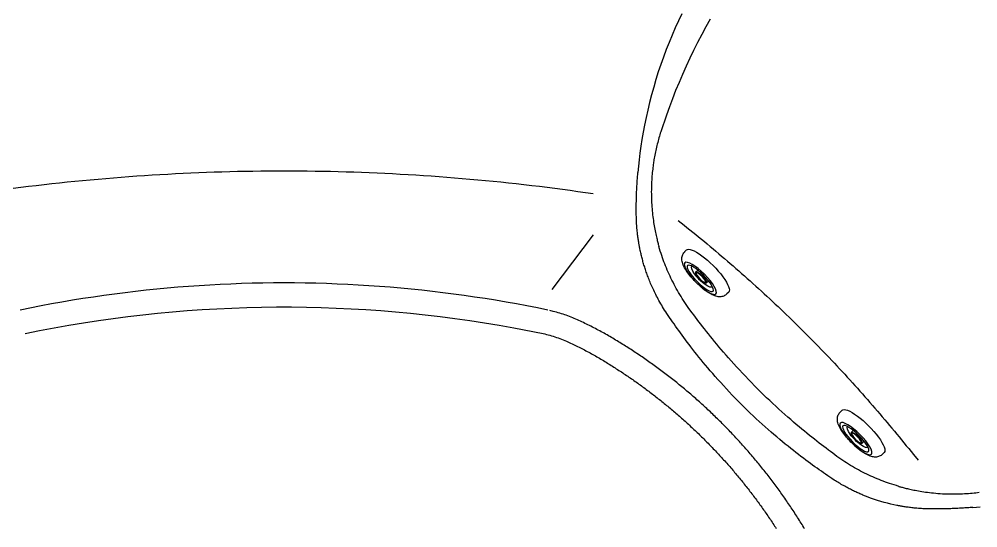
# Model space of a CAD drawing. Extents: x 403 to 503, y 484 to 637.
# Drawn here: x 445.06 to 474.07, y 551.8 to 567.19 of the extents above; entities that cross this region are included whole.
import ezdxf

# ---------------------------------------------------------------- set-up
doc = ezdxf.new("R2010")
doc.units = 0
doc.header["$MEASUREMENT"] = 0
doc.layers.add('1', color=4, linetype='Continuous')

# ---------------------------------------------------------------- blocks, each defined once
blk = doc.blocks.new('MINI2009')
at = {"layer": '1'}
for p, q in [((274.302, 432.025), (274.382, 432.025)), ((274.302, 430.221), (274.382, 430.221))]:
    blk.add_line(p, q, dxfattribs=at)
at = {"layer": '1', "color": 3}
for p, q in [((274.587, 431.352), (274.494, 431.352)), ((274.574, 430.894), (274.494, 430.894))]:
    blk.add_line(p, q, dxfattribs=at)
at = {"layer": '1', "flags": 128}
blk.add_lwpolyline([(274.382, 430.221), (274.404, 430.222), (274.435, 430.225), (274.464, 430.232), (274.491, 430.242), (274.518, 430.254), (274.542, 430.269), (274.566, 430.286), (274.587, 430.305), (274.608, 430.326), (274.627, 430.349), (274.645, 430.375), (274.663, 430.405), (274.68, 430.439), (274.697, 430.478), (274.713, 430.521), (274.727, 430.566), (274.739, 430.611), (274.749, 430.657), (274.758, 430.703), (274.766, 430.751), (274.773, 430.799), (274.778, 430.848), (274.783, 430.898), (274.787, 430.949), (274.789, 431), (274.791, 431.051), (274.792, 431.102), (274.792, 431.154), (274.791, 431.205), (274.789, 431.257), (274.786, 431.307), (274.782, 431.357), (274.777, 431.407), (274.771, 431.455), (274.765, 431.503), (274.757, 431.549), (274.748, 431.594), (274.738, 431.638), (274.726, 431.682), (274.713, 431.724), (274.698, 431.766), (274.68, 431.808), (274.662, 431.844), (274.643, 431.875), (274.623, 431.902), (274.603, 431.925), (274.582, 431.946), (274.559, 431.965), (274.535, 431.981), (274.51, 431.995), (274.483, 432.007), (274.455, 432.015), (274.424, 432.022), (274.393, 432.024), (274.382, 432.024)], dxfattribs=at)
at = {"layer": '1'}
blk.add_ellipse((274.302, 431.123), major_axis=(0, 0.902), ratio=0.25882, start_param=6.283179, end_param=9.424778, dxfattribs=at)
at = {"layer": '1', "color": 3}
for centre, major_axis, ratio in [((274.615, 431.123), (0, 0.667), 0.263764), ((274.617, 431.123), (0, 0.548), 0.248557), ((274.58, 431.123), (0.006, 0.229), 0.262485), ((274.588, 431.123), (0, 0.199), 0.249939)]:
    blk.add_ellipse(centre, major_axis=major_axis, ratio=ratio, dxfattribs=at)
blk.add_ellipse((274.543, 431.122), major_axis=(-0.004, 0.438), ratio=0.267267, start_param=3.037362, end_param=6.323274, dxfattribs=at)
blk = doc.blocks.new('GRANDEE')
at = {"layer": '1', "color": 3, "linetype": 'Continuous'}
blk.add_line((59.414, 60.015), (58.162, 58.355), dxfattribs=at)
for points in [[(62.097, 66.699), (61.995, 66.486), (61.897, 66.272), (61.802, 66.055), (61.711, 65.837), (61.624, 65.616), (61.54, 65.394), (61.46, 65.169), (61.384, 64.943), (61.311, 64.715), (61.243, 64.485), (61.178, 64.253), (61.118, 64.019), (61.062, 63.787), (61.012, 63.559), (60.966, 63.335), (60.925, 63.115), (60.889, 62.901), (60.856, 62.691), (60.828, 62.486), (60.804, 62.286), (60.766, 61.903)], [(62.954, 66.542), (62.823, 66.307), (62.696, 66.071), (62.572, 65.834), (62.452, 65.594), (62.336, 65.354), (62.223, 65.112), (62.115, 64.869), (62.01, 64.624), (61.908, 64.379), (61.811, 64.132), (61.717, 63.883), (61.627, 63.634), (61.458, 63.133)], [(61.458, 63.133), (61.444, 63.086), (61.429, 63.04), (61.416, 62.994), (61.402, 62.947), (61.389, 62.9), (61.376, 62.853), (61.364, 62.806), (61.352, 62.759), (61.34, 62.711), (61.329, 62.664), (61.318, 62.616), (61.307, 62.568), (61.297, 62.52), (61.288, 62.472), (61.278, 62.424), (61.269, 62.376), (61.261, 62.328), (61.252, 62.279), (61.237, 62.182)], [(61.237, 62.182), (61.231, 62.138), (61.225, 62.093), (61.219, 62.046), (61.213, 61.998), (61.207, 61.948), (61.202, 61.897), (61.197, 61.845), (61.192, 61.791), (61.188, 61.735), (61.184, 61.679), (61.181, 61.621), (61.178, 61.562), (61.176, 61.502), (61.174, 61.44), (61.173, 61.377), (61.172, 61.314), (61.173, 61.248), (61.174, 61.182), (61.175, 61.117), (61.178, 61.052), (61.181, 60.987), (61.184, 60.924), (61.189, 60.861), (61.194, 60.799), (61.199, 60.738), (61.205, 60.678), (61.212, 60.618), (61.219, 60.56), (61.226, 60.502), (61.234, 60.446), (61.242, 60.39), (61.251, 60.336), (61.26, 60.282), (61.269, 60.231), (61.278, 60.181), (61.288, 60.132), (61.297, 60.085), (61.307, 60.04), (61.317, 59.996), (61.326, 59.955), (61.335, 59.915), (61.344, 59.877), (61.353, 59.842), (61.361, 59.809), (61.369, 59.778), (61.377, 59.75), (61.384, 59.724), (61.39, 59.7), (61.401, 59.661)], [(59.414, 61.25), (59.181, 61.284), (58.949, 61.317), (58.716, 61.349), (58.484, 61.381), (58.251, 61.411), (58.018, 61.441), (57.785, 61.47), (57.552, 61.498), (57.318, 61.525), (57.085, 61.551), (56.852, 61.576), (56.618, 61.601), (56.385, 61.625), (56.151, 61.647), (55.917, 61.669), (55.683, 61.691), (55.449, 61.711), (55.215, 61.73), (54.981, 61.749), (54.747, 61.767), (54.513, 61.783), (54.279, 61.799), (54.045, 61.815), (53.81, 61.829), (53.576, 61.842), (53.341, 61.855), (53.107, 61.866), (52.872, 61.877), (52.638, 61.887), (52.403, 61.896), (52.169, 61.905), (51.934, 61.912), (51.699, 61.918), (51.465, 61.924), (51.23, 61.929), (50.995, 61.933), (50.76, 61.936), (50.526, 61.938), (50.291, 61.939), (50.056, 61.94), (49.821, 61.939), (49.587, 61.938), (49.352, 61.936), (49.117, 61.933), (48.882, 61.929), (48.648, 61.924), (48.413, 61.918), (48.178, 61.912), (47.944, 61.905), (47.709, 61.896), (47.474, 61.887), (47.24, 61.877), (47.005, 61.866), (46.771, 61.855), (46.536, 61.842), (46.302, 61.829), (46.068, 61.815), (45.833, 61.799), (45.599, 61.783), (45.365, 61.767), (45.131, 61.749), (44.897, 61.73), (44.663, 61.711), (44.429, 61.691), (44.195, 61.669), (43.961, 61.647), (43.728, 61.625), (43.494, 61.601), (43.26, 61.576), (43.027, 61.551), (42.794, 61.525), (42.561, 61.498), (42.327, 61.47), (42.094, 61.441), (41.861, 61.411)], [(60.717, 60.639), (60.717, 60.68), (60.716, 60.721), (60.716, 60.763), (60.716, 60.805), (60.717, 60.847), (60.717, 60.89), (60.718, 60.932), (60.718, 60.975), (60.719, 61.018), (60.72, 61.061), (60.721, 61.105), (60.722, 61.148), (60.724, 61.191), (60.725, 61.235), (60.727, 61.278), (60.728, 61.322), (60.73, 61.365), (60.732, 61.408), (60.734, 61.451), (60.737, 61.494), (60.739, 61.536), (60.742, 61.579), (60.744, 61.621), (60.747, 61.662), (60.75, 61.703), (60.753, 61.744), (60.756, 61.785), (60.759, 61.825), (60.766, 61.903)], [(60.824, 59.6), (60.821, 59.615), (60.818, 59.632), (60.815, 59.65), (60.811, 59.67), (60.807, 59.692), (60.803, 59.715), (60.798, 59.739), (60.794, 59.764), (60.79, 59.791), (60.785, 59.819), (60.78, 59.849), (60.776, 59.879), (60.771, 59.911), (60.767, 59.943), (60.762, 59.977), (60.758, 60.012), (60.753, 60.049), (60.749, 60.087), (60.745, 60.126), (60.741, 60.167), (60.737, 60.209), (60.734, 60.252), (60.73, 60.296), (60.727, 60.342), (60.725, 60.389), (60.722, 60.436), (60.72, 60.485), (60.719, 60.535), (60.717, 60.639)], [(61.985, 60.45), (62.073, 60.38), (62.162, 60.309), (62.25, 60.238), (62.338, 60.167), (62.426, 60.095), (62.514, 60.024), (62.602, 59.952), (62.69, 59.88), (62.777, 59.808), (62.865, 59.735), (62.952, 59.662), (63.039, 59.589), (63.127, 59.516), (63.214, 59.442), (63.3, 59.369), (63.387, 59.295), (63.474, 59.22), (63.56, 59.146), (63.646, 59.071), (63.733, 58.996), (63.819, 58.921), (63.905, 58.845), (63.99, 58.769), (64.076, 58.693), (64.161, 58.617), (64.247, 58.54), (64.332, 58.463), (64.417, 58.386), (64.501, 58.309), (64.586, 58.231), (64.67, 58.153), (64.755, 58.075), (64.839, 57.997), (64.922, 57.918), (65.006, 57.839), (65.09, 57.76), (65.173, 57.681), (65.256, 57.601), (65.339, 57.521), (65.421, 57.441), (65.504, 57.361), (65.586, 57.28), (65.668, 57.199), (65.749, 57.118), (65.831, 57.037), (65.912, 56.956), (65.993, 56.874), (66.073, 56.792), (66.154, 56.71), (66.234, 56.628), (66.314, 56.545), (66.394, 56.462), (66.474, 56.379), (66.553, 56.296), (66.632, 56.212), (66.711, 56.129), (66.79, 56.045), (66.868, 55.961), (66.946, 55.876), (67.024, 55.792), (67.102, 55.707), (67.179, 55.622), (67.256, 55.537), (67.333, 55.452), (67.41, 55.367), (67.486, 55.282), (67.562, 55.196), (67.638, 55.11), (67.713, 55.024), (67.789, 54.938), (67.864, 54.852), (67.938, 54.765), (68.013, 54.679), (68.087, 54.592), (68.161, 54.505), (68.235, 54.418), (68.309, 54.331), (68.382, 54.244), (68.455, 54.157), (68.528, 54.069), (68.6, 53.982), (68.673, 53.894), (68.745, 53.806), (68.817, 53.718), (68.888, 53.63), (68.96, 53.542), (69.031, 53.454), (69.102, 53.366), (69.243, 53.189)], [(61.64, 57.634), (61.607, 57.684), (61.575, 57.733), (61.544, 57.783), (61.514, 57.831), (61.485, 57.88), (61.457, 57.928), (61.43, 57.975), (61.404, 58.022), (61.378, 58.069), (61.354, 58.115), (61.33, 58.16), (61.307, 58.204), (61.286, 58.248), (61.264, 58.291), (61.244, 58.334), (61.225, 58.375), (61.206, 58.417), (61.187, 58.458), (61.169, 58.499), (61.152, 58.539), (61.135, 58.579), (61.119, 58.619), (61.103, 58.658), (61.088, 58.697), (61.073, 58.736), (61.059, 58.774), (61.045, 58.811), (61.032, 58.849), (61.019, 58.886), (61.007, 58.922), (60.995, 58.958), (60.983, 58.994), (60.972, 59.029), (60.961, 59.064), (60.95, 59.099), (60.94, 59.134), (60.93, 59.169), (60.92, 59.203), (60.91, 59.237), (60.901, 59.271), (60.892, 59.305), (60.884, 59.339), (60.875, 59.372), (60.867, 59.406), (60.86, 59.439), (60.852, 59.471), (60.845, 59.504), (60.838, 59.536), (60.824, 59.6)], [(62.312, 57.785), (62.27, 57.844), (62.228, 57.904), (62.187, 57.964), (62.147, 58.024), (62.108, 58.085), (62.07, 58.145), (62.033, 58.206), (61.997, 58.267), (61.962, 58.329), (61.927, 58.39), (61.893, 58.451), (61.861, 58.513), (61.829, 58.575), (61.797, 58.636), (61.767, 58.698), (61.738, 58.76), (61.709, 58.822), (61.681, 58.884), (61.654, 58.947), (61.628, 59.009), (61.603, 59.071), (61.579, 59.133), (61.555, 59.195), (61.532, 59.257), (61.509, 59.321), (61.487, 59.386), (61.465, 59.452), (61.443, 59.52), (61.401, 59.661)], [(66.79, 53.308), (66.727, 53.354), (66.662, 53.401), (66.596, 53.45), (66.529, 53.5), (66.461, 53.551), (66.392, 53.603), (66.322, 53.657), (66.251, 53.712), (66.179, 53.768), (66.106, 53.825), (66.032, 53.884), (65.958, 53.944), (65.882, 54.005), (65.804, 54.069), (65.725, 54.135), (65.643, 54.203), (65.56, 54.273), (65.475, 54.346), (65.389, 54.42), (65.301, 54.497), (65.212, 54.576), (65.122, 54.657), (65.03, 54.74), (64.938, 54.825), (64.846, 54.91), (64.754, 54.997), (64.662, 55.084), (64.57, 55.173), (64.478, 55.263), (64.386, 55.354), (64.294, 55.447), (64.202, 55.54), (64.11, 55.635), (64.018, 55.731), (63.928, 55.827), (63.84, 55.922), (63.754, 56.015), (63.671, 56.107), (63.589, 56.197), (63.51, 56.286), (63.434, 56.374), (63.36, 56.459), (63.288, 56.543), (63.218, 56.625), (63.151, 56.706), (63.086, 56.784), (63.022, 56.862), (62.959, 56.939), (62.898, 57.016), (62.838, 57.091), (62.779, 57.166), (62.722, 57.239), (62.666, 57.311), (62.611, 57.383), (62.558, 57.453), (62.506, 57.522), (62.455, 57.589), (62.406, 57.656), (62.312, 57.785)], [(66.635, 52.639), (66.573, 52.681), (66.51, 52.723), (66.447, 52.766), (66.383, 52.81), (66.319, 52.855), (66.253, 52.901), (66.188, 52.947), (66.121, 52.995), (66.054, 53.043), (65.987, 53.092), (65.918, 53.143), (65.848, 53.195), (65.775, 53.249), (65.701, 53.305), (65.626, 53.363), (65.548, 53.423), (65.47, 53.485), (65.39, 53.549), (65.308, 53.614), (65.225, 53.681), (65.142, 53.75), (65.056, 53.821), (64.97, 53.894), (64.883, 53.968), (64.795, 54.044), (64.706, 54.122), (64.617, 54.202), (64.527, 54.282), (64.438, 54.364), (64.348, 54.447), (64.258, 54.532), (64.167, 54.618), (64.077, 54.705), (63.986, 54.794), (63.895, 54.884), (63.804, 54.975), (63.713, 55.068), (63.622, 55.163), (63.531, 55.258), (63.442, 55.354), (63.355, 55.448), (63.271, 55.54), (63.188, 55.632), (63.108, 55.722), (63.031, 55.811), (62.956, 55.898), (62.883, 55.984), (62.812, 56.067), (62.744, 56.15), (62.677, 56.23), (62.613, 56.31), (62.549, 56.389), (62.488, 56.466), (62.428, 56.542), (62.37, 56.618), (62.313, 56.691), (62.258, 56.764), (62.205, 56.835), (62.152, 56.905), (62.101, 56.975), (62.051, 57.044), (62.001, 57.112), (61.953, 57.18), (61.905, 57.247), (61.859, 57.314), (61.813, 57.379), (61.768, 57.444), (61.724, 57.508), (61.64, 57.634)], [(70.903, 51.765), (71.119, 51.785)], [(68.659, 52.4), (68.588, 52.421), (68.519, 52.442), (68.451, 52.464), (68.384, 52.486), (68.319, 52.508), (68.255, 52.531), (68.191, 52.555), (68.128, 52.579), (68.065, 52.604), (68.002, 52.63), (67.939, 52.656), (67.877, 52.684), (67.814, 52.712), (67.752, 52.74), (67.69, 52.77), (67.628, 52.8), (67.567, 52.832), (67.505, 52.864), (67.444, 52.896), (67.383, 52.93), (67.323, 52.964), (67.262, 52.999), (67.202, 53.035), (67.142, 53.072), (67.083, 53.109), (67.024, 53.147), (66.965, 53.186), (66.906, 53.226), (66.79, 53.308)], [(68.601, 51.824), (68.509, 51.843), (68.416, 51.864), (68.319, 51.888), (68.22, 51.915), (68.119, 51.944), (68.017, 51.975), (67.921, 52.007), (67.833, 52.037), (67.753, 52.067), (67.682, 52.093), (67.623, 52.117), (67.574, 52.137), (67.538, 52.152), (67.509, 52.165), (67.479, 52.178), (67.449, 52.191), (67.418, 52.205), (67.387, 52.219), (67.356, 52.233), (67.325, 52.248), (67.293, 52.264), (67.26, 52.279), (67.228, 52.296), (67.195, 52.312), (67.161, 52.329), (67.128, 52.347), (67.094, 52.365), (67.06, 52.383), (67.026, 52.402), (66.991, 52.421), (66.956, 52.441), (66.921, 52.461), (66.886, 52.482), (66.85, 52.503), (66.815, 52.524), (66.779, 52.546), (66.743, 52.569), (66.707, 52.592), (66.635, 52.639)], [(68.659, 52.4), (68.676, 52.395), (68.695, 52.39), (68.717, 52.384), (68.74, 52.377), (68.766, 52.371), (68.793, 52.363), (68.822, 52.356), (68.853, 52.348), (68.886, 52.34), (68.92, 52.332), (68.956, 52.323), (68.993, 52.315), (69.032, 52.306), (69.073, 52.298), (69.116, 52.289), (69.161, 52.28), (69.208, 52.271), (69.257, 52.262), (69.308, 52.253), (69.361, 52.244), (69.416, 52.236), (69.472, 52.228), (69.531, 52.22), (69.591, 52.212), (69.652, 52.205), (69.715, 52.199), (69.78, 52.192), (69.845, 52.187), (69.912, 52.182), (69.979, 52.178), (70.047, 52.175), (70.116, 52.172), (70.186, 52.17), (70.256, 52.169), (70.325, 52.169), (70.393, 52.17), (70.459, 52.171), (70.524, 52.173), (70.588, 52.176), (70.65, 52.179), (70.711, 52.183), (70.77, 52.187), (70.828, 52.192), (70.885, 52.197), (70.939, 52.203), (70.993, 52.209), (71.044, 52.215), (71.094, 52.221)], [(69.639, 51.716), (69.587, 51.717), (69.536, 51.718), (69.485, 51.72), (69.437, 51.722), (69.389, 51.724), (69.343, 51.727), (69.298, 51.73), (69.254, 51.733), (69.211, 51.736), (69.17, 51.74), (69.131, 51.744), (69.092, 51.748), (69.054, 51.752), (69.018, 51.757), (68.982, 51.761), (68.947, 51.766), (68.914, 51.77), (68.881, 51.775), (68.85, 51.78), (68.821, 51.784), (68.792, 51.789), (68.765, 51.794), (68.739, 51.798), (68.715, 51.802), (68.692, 51.806), (68.67, 51.81), (68.65, 51.814), (68.632, 51.818), (68.601, 51.824)], [(70.903, 51.765), (70.864, 51.762), (70.825, 51.758), (70.785, 51.755), (70.744, 51.752), (70.704, 51.749), (70.662, 51.746), (70.621, 51.744), (70.579, 51.741), (70.537, 51.739), (70.494, 51.736), (70.452, 51.734), (70.409, 51.732), (70.365, 51.73), (70.322, 51.728), (70.279, 51.726), (70.235, 51.724), (70.192, 51.723), (70.148, 51.722), (70.105, 51.72), (70.062, 51.719), (70.019, 51.718), (69.976, 51.718), (69.933, 51.717), (69.89, 51.716), (69.848, 51.716), (69.806, 51.716), (69.764, 51.716), (69.722, 51.716), (69.639, 51.716)]]:
    blk.add_lwpolyline(points, dxfattribs=at)
at = {"layer": '1', "color": 2, "linetype": 'Continuous'}
for points in [[(58.038, 57.734), (57.723, 57.799), (57.407, 57.861), (57.091, 57.92), (56.775, 57.976), (56.458, 58.03), (56.14, 58.081), (55.822, 58.13), (55.504, 58.176), (55.186, 58.22), (54.867, 58.26), (54.548, 58.299), (54.228, 58.334), (53.908, 58.367), (53.588, 58.397), (53.268, 58.425), (52.947, 58.45), (52.626, 58.472), (52.305, 58.492), (51.984, 58.509), (51.663, 58.524), (51.342, 58.536), (51.02, 58.545), (50.699, 58.552), (50.378, 58.556), (50.056, 58.557), (49.735, 58.556), (49.413, 58.552), (49.092, 58.545), (48.77, 58.536), (48.449, 58.524), (48.128, 58.509), (47.807, 58.492), (47.486, 58.472), (47.165, 58.45), (46.844, 58.425), (46.524, 58.397), (46.204, 58.367), (45.884, 58.334), (45.565, 58.299), (45.245, 58.26), (44.926, 58.22), (44.608, 58.176), (44.29, 58.13), (43.972, 58.081), (43.654, 58.03), (43.337, 57.976), (43.021, 57.92), (42.705, 57.861), (42.074, 57.734)], [(42.219, 57.023), (42.661, 57.112), (43.104, 57.196), (43.548, 57.275), (43.993, 57.349), (44.439, 57.418), (44.885, 57.481), (45.333, 57.539), (45.781, 57.592), (46.229, 57.639), (46.678, 57.681), (47.128, 57.718), (47.578, 57.75), (48.028, 57.776), (48.479, 57.797), (48.929, 57.813), (49.38, 57.824), (49.831, 57.829), (50.282, 57.829), (50.733, 57.824), (51.184, 57.813), (51.635, 57.797), (52.085, 57.776), (52.536, 57.75), (52.986, 57.718), (53.435, 57.681), (53.884, 57.639), (54.333, 57.592), (54.781, 57.539), (55.228, 57.481), (55.675, 57.418), (56.121, 57.349), (56.566, 57.275), (57.01, 57.196), (57.895, 57.022)], [(65.811, 51.115), (65.785, 51.158), (65.759, 51.201), (65.732, 51.243), (65.706, 51.286), (65.679, 51.328), (65.653, 51.371), (65.626, 51.413), (65.599, 51.455), (65.572, 51.498), (65.545, 51.54), (65.518, 51.582), (65.491, 51.624), (65.463, 51.665), (65.436, 51.707), (65.408, 51.749), (65.38, 51.791), (65.352, 51.832), (65.324, 51.874), (65.296, 51.915), (65.268, 51.956), (65.239, 51.997), (65.21, 52.039), (65.182, 52.08), (65.153, 52.121), (65.124, 52.161), (65.095, 52.202), (65.066, 52.243), (65.036, 52.284), (65.007, 52.324), (64.977, 52.365), (64.948, 52.405), (64.918, 52.445), (64.888, 52.485), (64.858, 52.525), (64.828, 52.565), (64.798, 52.605), (64.767, 52.645), (64.737, 52.685), (64.706, 52.725), (64.675, 52.764), (64.645, 52.803), (64.614, 52.843), (64.582, 52.882), (64.551, 52.921), (64.52, 52.96), (64.488, 52.999), (64.457, 53.038), (64.425, 53.077), (64.393, 53.116), (64.362, 53.154), (64.329, 53.193), (64.297, 53.231), (64.265, 53.27), (64.233, 53.308), (64.2, 53.346), (64.168, 53.384), (64.135, 53.422), (64.102, 53.46), (64.069, 53.498), (64.036, 53.535), (64.003, 53.573), (63.97, 53.61), (63.936, 53.648), (63.903, 53.685), (63.869, 53.722), (63.836, 53.759), (63.802, 53.796), (63.768, 53.833), (63.734, 53.87), (63.7, 53.906), (63.665, 53.943), (63.631, 53.979), (63.597, 54.015), (63.562, 54.052), (63.527, 54.088), (63.493, 54.124), (63.458, 54.16), (63.423, 54.196), (63.388, 54.231), (63.352, 54.267), (63.317, 54.302), (63.282, 54.338), (63.246, 54.373), (63.21, 54.408), (63.175, 54.443), (63.139, 54.478), (63.103, 54.513), (63.067, 54.548), (63.031, 54.583), (62.994, 54.617), (62.958, 54.652), (62.922, 54.686), (62.885, 54.72), (62.848, 54.754), (62.812, 54.788), (62.775, 54.822), (62.738, 54.856), (62.701, 54.89), (62.664, 54.923), (62.626, 54.957), (62.589, 54.99), (62.551, 55.023), (62.514, 55.056), (62.476, 55.09), (62.438, 55.122), (62.401, 55.155), (62.363, 55.188), (62.325, 55.22), (62.286, 55.253), (62.248, 55.285), (62.21, 55.317), (62.171, 55.35), (62.133, 55.382), (62.094, 55.413), (62.055, 55.445), (62.017, 55.477), (61.978, 55.508), (61.939, 55.54), (61.9, 55.571), (61.86, 55.602), (61.821, 55.633), (61.782, 55.664), (61.742, 55.695), (61.703, 55.726), (61.663, 55.756), (61.623, 55.787), (61.583, 55.817), (61.544, 55.848), (61.504, 55.878), (61.463, 55.908), (61.423, 55.938), (61.383, 55.967), (61.343, 55.997), (61.302, 56.026), (61.262, 56.056), (61.221, 56.085), (61.18, 56.114), (61.139, 56.143), (61.099, 56.172), (61.058, 56.201), (61.017, 56.23), (60.975, 56.258), (60.934, 56.287), (60.893, 56.315), (60.851, 56.343), (60.81, 56.371), (60.768, 56.399), (60.727, 56.427), (60.685, 56.455), (60.643, 56.482), (60.601, 56.51), (60.559, 56.537), (60.517, 56.564), (60.475, 56.591), (60.433, 56.618), (60.391, 56.645), (60.348, 56.672), (60.306, 56.698), (60.263, 56.725), (60.22, 56.751), (60.178, 56.777), (60.135, 56.803), (60.092, 56.829), (60.049, 56.855), (60.006, 56.881), (59.963, 56.906), (59.92, 56.932), (59.876, 56.957), (59.832, 56.982), (59.788, 57.007), (59.744, 57.032), (59.7, 57.056), (59.656, 57.081), (59.612, 57.105), (59.567, 57.128), (59.523, 57.152), (59.478, 57.175), (59.433, 57.199), (59.389, 57.222), (59.344, 57.244), (59.299, 57.267), (59.253, 57.289), (59.208, 57.311), (59.163, 57.333), (59.117, 57.355), (59.071, 57.377), (59.026, 57.398), (58.98, 57.419), (58.934, 57.44), (58.888, 57.461), (58.84, 57.481), (58.792, 57.501), (58.744, 57.521), (58.696, 57.54), (58.648, 57.558), (58.599, 57.576), (58.55, 57.593), (58.501, 57.609), (58.452, 57.625), (58.403, 57.641), (58.353, 57.655), (58.303, 57.67), (58.254, 57.683), (58.203, 57.696), (58.103, 57.72)], [(57.895, 57.022), (57.947, 57.011), (57.998, 56.999), (58.049, 56.986), (58.101, 56.972), (58.152, 56.958), (58.202, 56.943), (58.253, 56.927), (58.303, 56.91), (58.354, 56.892), (58.404, 56.874), (58.453, 56.855), (58.503, 56.835), (58.552, 56.815), (58.6, 56.794), (58.645, 56.774), (58.687, 56.755), (58.73, 56.735), (58.773, 56.715), (58.815, 56.695), (58.858, 56.675), (58.9, 56.654), (58.942, 56.633), (58.985, 56.612), (59.027, 56.591), (59.069, 56.57), (59.11, 56.548), (59.152, 56.527), (59.194, 56.505), (59.235, 56.483), (59.277, 56.46), (59.318, 56.438), (59.359, 56.415), (59.4, 56.393), (59.441, 56.37), (59.482, 56.346), (59.523, 56.323), (59.564, 56.299), (59.604, 56.275), (59.644, 56.252), (59.684, 56.228), (59.723, 56.204), (59.762, 56.18), (59.802, 56.157), (59.841, 56.133), (59.88, 56.108), (59.919, 56.084), (59.958, 56.06), (59.997, 56.035), (60.036, 56.011), (60.075, 55.986), (60.113, 55.961), (60.152, 55.936), (60.19, 55.911), (60.229, 55.886), (60.267, 55.861), (60.306, 55.835), (60.344, 55.81), (60.382, 55.784), (60.42, 55.759), (60.458, 55.733), (60.496, 55.707), (60.534, 55.681), (60.572, 55.655), (60.61, 55.629), (60.647, 55.602), (60.685, 55.576), (60.722, 55.549), (60.76, 55.523), (60.797, 55.496), (60.834, 55.469), (60.872, 55.442), (60.909, 55.415), (60.946, 55.388), (60.983, 55.36), (61.02, 55.333), (61.057, 55.306), (61.093, 55.278), (61.13, 55.25), (61.167, 55.222), (61.203, 55.195), (61.24, 55.167), (61.276, 55.138), (61.312, 55.11), (61.348, 55.082), (61.384, 55.053), (61.42, 55.025), (61.456, 54.996), (61.492, 54.967), (61.528, 54.939), (61.564, 54.91), (61.599, 54.881), (61.635, 54.851), (61.67, 54.822), (61.706, 54.793), (61.741, 54.763), (61.776, 54.734), (61.811, 54.704), (61.846, 54.674), (61.881, 54.644), (61.916, 54.615), (61.951, 54.584), (61.986, 54.554), (62.02, 54.524), (62.055, 54.494), (62.089, 54.463), (62.123, 54.433), (62.158, 54.402), (62.192, 54.371), (62.226, 54.34), (62.26, 54.31), (62.294, 54.278), (62.328, 54.247), (62.361, 54.216), (62.395, 54.185), (62.428, 54.153), (62.462, 54.122), (62.495, 54.09), (62.529, 54.059), (62.562, 54.027), (62.595, 53.995), (62.628, 53.963), (62.661, 53.931), (62.694, 53.899), (62.726, 53.866), (62.759, 53.834), (62.791, 53.802), (62.824, 53.769), (62.856, 53.736), (62.888, 53.704), (62.921, 53.671), (62.953, 53.638), (62.985, 53.605), (63.017, 53.572), (63.048, 53.539), (63.08, 53.505), (63.112, 53.472), (63.143, 53.439), (63.175, 53.405), (63.206, 53.371), (63.237, 53.338), (63.268, 53.304), (63.299, 53.27), (63.33, 53.236), (63.361, 53.202), (63.392, 53.168), (63.422, 53.133), (63.453, 53.099), (63.483, 53.065), (63.514, 53.03), (63.544, 52.996), (63.574, 52.961), (63.604, 52.926), (63.634, 52.891), (63.664, 52.856), (63.694, 52.821), (63.723, 52.786), (63.753, 52.751), (63.782, 52.716), (63.812, 52.68), (63.841, 52.645), (63.87, 52.609), (63.899, 52.574), (63.928, 52.538), (63.957, 52.502), (63.986, 52.466), (64.014, 52.43), (64.043, 52.394), (64.071, 52.358), (64.1, 52.322), (64.128, 52.286), (64.156, 52.249), (64.184, 52.213), (64.212, 52.176), (64.24, 52.14), (64.268, 52.103), (64.295, 52.066), (64.323, 52.03), (64.35, 51.993), (64.377, 51.956), (64.404, 51.919), (64.432, 51.881), (64.459, 51.844), (64.485, 51.807), (64.512, 51.769), (64.539, 51.732), (64.565, 51.694), (64.592, 51.657), (64.618, 51.619), (64.644, 51.581), (64.67, 51.544), (64.696, 51.506), (64.722, 51.468), (64.748, 51.43), (64.774, 51.392), (64.799, 51.353), (64.825, 51.315), (64.85, 51.277), (64.875, 51.239), (64.9, 51.2), (64.925, 51.162), (64.95, 51.123)]]:
    blk.add_lwpolyline(points, dxfattribs=at)
at = {"layer": '1', "xscale": -1, "rotation": 45}
for p in [(561.686, -51.972), (566.393, -56.823)]:
    blk.add_blockref('MINI2009', p, dxfattribs=at)

msp = doc.modelspace()

# ---------------------------------------------------------------- block references
at = {"layer": '1'}
msp.add_blockref('GRANDEE', (403.021, 500.653), dxfattribs=at)

doc.saveas('drawing.dxf')
